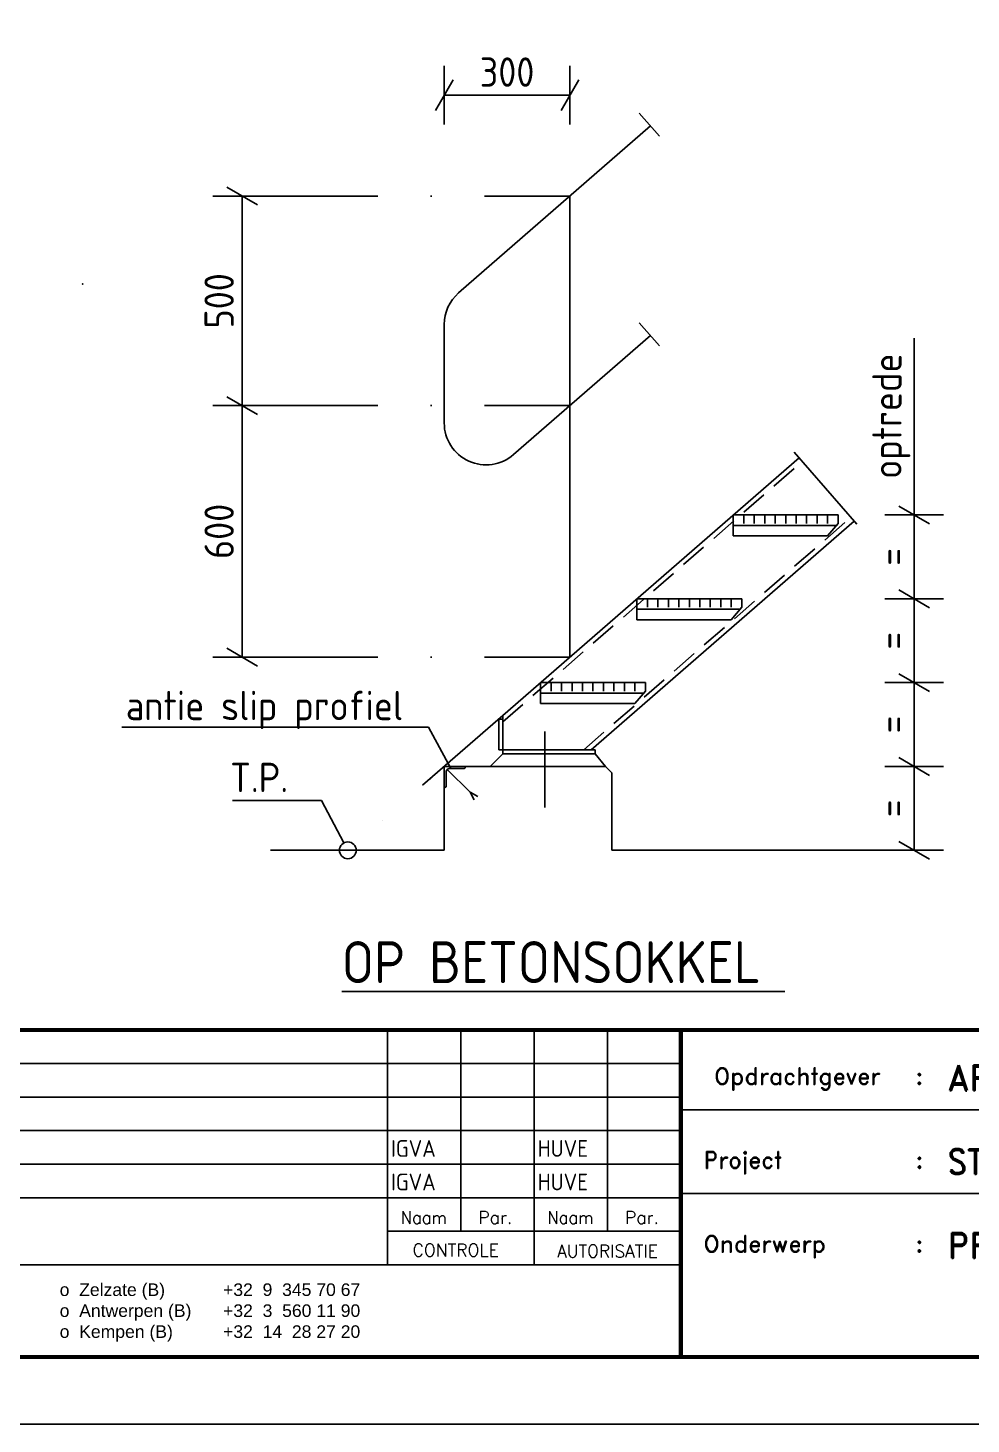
# Model space of a CAD drawing. Header units: millimetres. Extents: x 0 to 8400, y 0 to 5940.
# Drawn here: x 2602 to 4853, y 0 to 3331 of the extents above; entities that cross this region are included whole.
import ezdxf
from ezdxf.enums import TextEntityAlignment as Align

# ---------------------------------------------------------------- set-up
doc = ezdxf.new("R2010")
doc.units = ezdxf.units.MM
doc.header["$LTSCALE"] = 20
for name, pattern in [('DASHDOT', [25.4, 12.7, -6.35, 0, -6.35]), ('DASHDOT2', [12.7, 6.35, -3.175, 0, -3.175]), ('HIDDEN2', [4.7625, 3.175, -1.5875])]:
    doc.linetypes.add(name, pattern=pattern)
for name, color, linetype in [('CONCRETE_FLOOR', 163, 'Continuous'), ('CONCRETE_FOUNDATION', 165, 'Continuous'), ('MQStrNode', 7, 'Continuous'), ('S-0100-ASLIJN-dd-06', 1, 'DASHDOT'), ('S-0200-maat', 7, 'Continuous'), ('S-0300-TEKST-35', 2, 'Continuous'), ('S-0300-tekst-50', 6, 'Continuous'), ('S-2000-STAAL-ALG-co-25', 7, 'Continuous'), ('S-2020-STAAL-PROF-CO-25', 7, 'Continuous'), ('S-2030-staal-prstip-hi2-12', 3, 'HIDDEN2'), ('S-2040-staal-leun-dd2-70', 4, 'DASHDOT2'), ('TITEL', 7, 'Continuous')]:
    doc.layers.add(name, color=color, linetype=linetype)
doc.styles.add('ROMAND', font='romand')
doc.styles.get("Standard").update_dxf_attribs({"font": 'isocp.shx'})
doc.dimstyles.new('STIJL A', dxfattribs={"dimtxt": 70, "dimasz": 20, "dimexe": 50, "dimexo": 50, "dimgap": 20, "dimtad": 1, "dimdec": 0, "dimdsep": 46, "dimtxsty": 'Standard', "dimblk": 'MAATPUNT', "dimcen": 2.5, "dimse1": 1, "dimse2": 1, "dimclrt": 2, "dimadec": 0, "dimazin": 0, "dimtfac": 1, "dimtdec": 0, "dimtmove": 0, "dimatfit": 3, "dimldrblk": 'DOT', "dimfxl": 1, "dimtvp": 1, "dimarcsym": 0})
doc.dimstyles.new('STIJL C', dxfattribs={"dimtxt": 70, "dimasz": 60, "dimexe": 50, "dimexo": 50, "dimgap": 20, "dimtad": 1, "dimdec": 3, "dimlfac": 0.001, "dimzin": 1, "dimdsep": 46, "dimtxsty": 'Standard', "dimblk": 'NONE', "dimcen": 2.5, "dimclrt": 2, "dimadec": 0, "dimazin": 0, "dimtfac": 1, "dimtdec": 0, "dimtmove": 0, "dimatfit": 3, "dimldrblk": 'NONE', "dimfxl": 1, "dimtvp": 1, "dimarcsym": 0})

# ---------------------------------------------------------------- blocks, each defined once
blk = doc.blocks.new('A3')
at = {"color": 7}
blk.add_lwpolyline([(0, 0), (420, 0), (420, 297), (0, 297)], close=True, dxfattribs=at)
at = {"color": 4}
blk.add_lwpolyline([(18, 289), (413, 289), (413, 8), (18, 8)], close=True, dxfattribs=at)
blk = doc.blocks.new('TH-GI-A3-N')
at = {"layer": 'TITEL'}
for p, q in [((155, 11), (155, 39)), ((163.75, 15), (163.75, 39)), ((172.5, 11), (172.5, 39)), ((181.25, 15), (181.25, 39)), ((0, 35), (190, 35)), ((0, 31), (190, 31)), ((190, 29.5), (395, 29.5)), ((190, 27), (0, 27)), ((0, 23), (190, 23)), ((190, 19), (0, 19)), ((190, 19.5), (338.5, 19.5)), ((172.5, 15), (155, 15)), ((190, 15), (172.5, 15)), ((190, 11), (0, 11))]:
    blk.add_line(p, q, dxfattribs=at)
at = {"layer": 'TITEL', "const_width": 0.5}
blk.add_lwpolyline([(395, 0), (0, 0), (0, 39), (395, 39)], close=True, dxfattribs=at)
blk.add_lwpolyline([(190, 39), (190, 0)], dxfattribs=at)
at = {"char_height": 1.5, "attachment_point": 1}
for s, insert, width in [('{\\fArial|b0|i0|c0|p34;o  Zelzate (B)}', (115.88, 8.78), 15.62), ('{\\fArial|b0|i0|c0|p34;+32  9  345 70 67}', (135.38, 8.78), 19.12), ('{\\fArial|b0|i0|c0|p34;o  Antwerpen (B)}', (115.88, 6.28), 15.62), ('{\\fArial|b0|i0|c0|p34;+32  3  560 11 90}', (135.38, 6.28), 19.12), ('{\\fArial|b0|i0|c0|p34;o  Kempen (B)}', (115.88, 3.78), 15.62), ('{\\fArial|b0|i0|c0|p34;+32  14  28 27 20}', (135.38, 3.78), 19.12)]:
    blk.add_mtext(s, dxfattribs=dict(at, insert=insert, width=width))
for tag, p in [('UITGAVE', (5.59, 35.88)), ('DATUM', (18.98, 35.88)), ('UITGAVE', (5.59, 31.88)), ('DATUM', (18.98, 31.88)), ('UITGAVE', (5.59, 27.88)), ('DATUM', (18.98, 27.88)), ('UITGAVE', (5.59, 23.88)), ('DATUM', (18.98, 23.88)), ('UITGAVE', (5.59, 19.88)), ('DATUM', (18.98, 19.88))]:
    blk.add_attdef(tag, text='', height=2).set_placement(p, align=Align.CENTER)
for tag, p in [('DOOR', (27.54, 35.88)), ('OMSCHRIJVING', (45.91, 35.88)), ('CONTNAAM', (155.42, 35.88)), ('AUTNAAM', (172.92, 35.88)), ('DOOR', (27.54, 31.88)), ('OMSCHRIJVING', (45.91, 31.88)), ('CONTNAAM', (155.42, 31.88)), ('AUTNAAM', (172.92, 31.88)), ('DOOR', (27.54, 27.88)), ('OMSCHRIJVING', (45.91, 27.88)), ('CONTNAAM', (155.42, 27.88)), ('AUTNAAM', (172.92, 27.88)), ('DOOR', (27.54, 23.88)), ('OMSCHRIJVING', (45.91, 23.88)), ('CONTNAAM', (155.42, 23.88)), ('AUTNAAM', (172.92, 23.88)), ('DOOR', (27.54, 19.88)), ('OMSCHRIJVING', (45.91, 19.88)), ('CONTNAAM', (155.42, 19.88)), ('AUTNAAM', (172.92, 19.88))]:
    blk.add_attdef(tag, p, '', height=2)
at = {"color": 5, "style": 'ROMAND'}
for tag, p, height in [('OPDRACHTGEVER', (221.83, 31.8), 3), ('DOCNRKLANT.', (340.33, 31), 2.5), ('DOCNR.', (340.33, 21.49), 2.5), ('ONDERW1', (221.83, 11.8), 3), ('ONDERW2', (221.83, 6.13), 3)]:
    blk.add_attdef(tag, p, '', height=height, dxfattribs=at)
at = {"color": 5, "style": 'ROMAND', "width": 0.9}
blk.add_attdef('PROJECT', (221.83, 21.8), '', height=3, dxfattribs=at)
at = {"style": 'ROMAND'}
for tag, p in [('SCHAAL', (353.01, 6.38)), ('FORMAAT', (353.01, 1.38))]:
    blk.add_attdef(tag, p, '', height=2, dxfattribs=at)
at = {"color": 5, "style": 'ROMAND'}
blk.add_attdef('UITGAVE', text='', height=2.5, dxfattribs=at).set_placement((384, 2), align=Align.CENTER)
at = {"layer": 'TITEL', "style": 'ROMAND'}
for s, height, p in [('Opdrachtgever', 2, (194, 32.5)), (':', 2, (218, 32.5)), ('  Project', 2, (190, 22.5)), (':', 2, (218, 22.5)), ('Par.', 1.5, (165.84, 15.88)), ('Par.', 1.5, (183.34, 15.88)), ('CONTROLE', 1.5, (158, 12)), ('  Onderwerp', 2, (190, 12.5)), (':', 2, (218, 12.5))]:
    blk.add_text(s, height=height, dxfattribs=at).set_placement(p)
for s, width, p, p2 in [('Naam', 0.865169, (156.58, 15.88), (162.08, 15.88)), ('Naam', 0.865169, (174.08, 15.88), (179.58, 15.88)), ('AUTORISATIE', 0.875, (175.25, 11.88), (187.25, 11.88))]:
    blk.add_text(s, height=1.5, dxfattribs=dict(at, width=width)).set_placement(p, p2, align=Align.FIT)
blk = doc.blocks.new('_NONE')
blk = doc.blocks.new('_Oblique')
at = {"color": 0, "linetype": 'ByBlock', "lineweight": -2}
blk.add_line((-0.5, -0.5), (0.5, 0.5), dxfattribs=at)
blk = doc.blocks.new('MAATPUNT')
for p, q in [((0, -3.5), (0, 3.5)), ((0, 0), (-1, 0))]:
    blk.add_line(p, q)
at = {"xscale": 3.000000000000007, "yscale": 3, "zscale": 3, "rotation": 195.0000000102671}
blk.add_blockref('_Oblique', (0, 0), dxfattribs=at)
blk = doc.blocks.new('*D28')
at = {"layer": 'Defpoints', "color": 0}
for p in [(3595.4, 3170.4), (3895.4, 3159.3), (3595.4, 2727.2)]:
    blk.add_point(p, dxfattribs=at)
at = {"layer": 'S-0200-maat', "color": 0, "lineweight": -2}
blk.add_line((3875.4, 3170.4), (3615.4, 3170.4), dxfattribs=at)
at = {"layer": 'S-0200-maat', "color": 0, "lineweight": -2, "xscale": 20, "yscale": 20, "zscale": 20, "rotation": 180}
blk.add_blockref('MAATPUNT', (3595.4, 3170.4), dxfattribs=at)
at = {"layer": 'S-0200-maat', "color": 0, "lineweight": -2, "xscale": 20, "yscale": 20, "zscale": 20}
blk.add_blockref('MAATPUNT', (3895.4, 3170.4), dxfattribs=at)
at = {"layer": 'S-0200-maat', "color": 2, "insert": (3745.4, 3225.4), "char_height": 70, "attachment_point": 5}
blk.add_mtext('300', dxfattribs=at)
blk = doc.blocks.new('_dot')
at = {"color": 0, "linetype": 'ByBlock', "lineweight": -2}
blk.add_line((-0.5, 0), (-1, 0), dxfattribs=at)
at = {"color": 0, "linetype": 'ByBlock', "const_width": 0.5}
blk.add_lwpolyline([(-0.25, 0, 1), (0.25, 0, 1)], format="xyb", close=True, dxfattribs=at)
blk = doc.blocks.new('*D29')
at = {"layer": 'Defpoints', "color": 0}
for p in [(3113.2, 2929.7), (3895.4, 2929.7), (3895.4, 2429.7)]:
    blk.add_point(p, dxfattribs=at)
at = {"layer": 'S-0200-maat', "color": 0, "lineweight": -2}
blk.add_line((3113.2, 2449.7), (3113.2, 2909.7), dxfattribs=at)
at = {"layer": 'S-0200-maat', "color": 0, "lineweight": -2, "xscale": 20, "yscale": 20, "zscale": 20}
for p, rotation in [((3113.2, 2929.7), 90), ((3113.2, 2429.7), 270)]:
    blk.add_blockref('MAATPUNT', p, dxfattribs=dict(at, rotation=rotation))
at = {"layer": 'S-0200-maat', "color": 2, "insert": (3058.2, 2679.7), "char_height": 70, "attachment_point": 5, "rotation": 90}
blk.add_mtext('500', dxfattribs=at)
blk = doc.blocks.new('A$C151A3A30')
at = {"color": 1}
for p, q in [((0, 0), (0, -25)), ((18.2, 0), (0, 0)), ((250, 0), (18.2, 0)), ((100, 0), (100, -20)), ((125, 0), (125, -20)), ((150, 0), (150, -20)), ((175, 0), (175, -20)), ((200, 0), (200, -20)), ((225, 0), (225, -20)), ((250, 0), (250, -20)), ((0, -25), (0, -50)), ((245.8, -25), (0, -25)), ((25, 0), (25, -20)), ((50, 0), (50, -20)), ((75, 0), (75, -20)), ((225, -50), (250, -20)), ((225, -50), (0, -50))]:
    blk.add_line(p, q, dxfattribs=at)
blk = doc.blocks.new('*D34')
at = {"layer": 'Defpoints', "color": 0}
for p in [(3113.2, 2429.7), (3895.4, 2429.7), (3895.4, 1829.7)]:
    blk.add_point(p, dxfattribs=at)
at = {"layer": 'S-0200-maat', "color": 0, "lineweight": -2}
blk.add_line((3113.2, 1849.7), (3113.2, 2409.7), dxfattribs=at)
at = {"layer": 'S-0200-maat', "color": 0, "lineweight": -2, "xscale": 20, "yscale": 20, "zscale": 20}
for p, rotation in [((3113.2, 2429.7), 90), ((3113.2, 1829.7), 270)]:
    blk.add_blockref('MAATPUNT', p, dxfattribs=dict(at, rotation=rotation))
at = {"layer": 'S-0200-maat', "color": 2, "insert": (3058.2, 2129.7), "char_height": 70, "attachment_point": 5, "rotation": 90}
blk.add_mtext('600', dxfattribs=at)
blk = doc.blocks.new('*D47')
at = {"layer": 'Defpoints', "color": 0}
for p in [(4088.2, 1568.8), (4717.2, 1568.8), (4088.2, 1368.8)]:
    blk.add_point(p, dxfattribs=at)
at = {"layer": 'S-0200-maat', "color": 0, "lineweight": -2}
blk.add_line((4717.2, 1388.8), (4717.2, 1548.8), dxfattribs=at)
at = {"layer": 'S-0200-maat', "color": 0, "lineweight": -2, "xscale": 20, "yscale": 20, "zscale": 20}
for p, rotation in [((4717.2, 1568.8), 90), ((4717.2, 1368.8), 270)]:
    blk.add_blockref('MAATPUNT', p, dxfattribs=dict(at, rotation=rotation))
at = {"layer": 'S-0200-maat', "color": 2, "insert": (4662.2, 1468.8), "char_height": 70, "attachment_point": 5, "rotation": 90}
blk.add_mtext('=', dxfattribs=at)
blk = doc.blocks.new('*D48')
at = {"layer": 'Defpoints', "color": 0}
for p in [(4088.2, 1768.8), (4717.2, 1768.8), (4088.2, 1568.8)]:
    blk.add_point(p, dxfattribs=at)
at = {"layer": 'S-0200-maat', "color": 0, "lineweight": -2}
blk.add_line((4717.2, 1588.8), (4717.2, 1748.8), dxfattribs=at)
at = {"layer": 'S-0200-maat', "color": 0, "lineweight": -2, "xscale": 20, "yscale": 20, "zscale": 20}
for p, rotation in [((4717.2, 1768.8), 90), ((4717.2, 1568.8), 270)]:
    blk.add_blockref('MAATPUNT', p, dxfattribs=dict(at, rotation=rotation))
at = {"layer": 'S-0200-maat', "color": 2, "insert": (4662.2, 1668.8), "char_height": 70, "attachment_point": 5, "rotation": 90}
blk.add_mtext('=', dxfattribs=at)
blk = doc.blocks.new('*D49')
at = {"layer": 'Defpoints', "color": 0}
for p in [(4088.2, 2168.8), (4717.2, 2168.8), (4088.2, 1968.8)]:
    blk.add_point(p, dxfattribs=at)
at = {"layer": 'S-0200-maat', "color": 0, "lineweight": -2}
blk.add_line((4717.2, 1988.8), (4717.2, 2148.8), dxfattribs=at)
at = {"layer": 'S-0200-maat', "color": 0, "lineweight": -2, "xscale": 20, "yscale": 20, "zscale": 20}
for p, rotation in [((4717.2, 2168.8), 90), ((4717.2, 1968.8), 270)]:
    blk.add_blockref('MAATPUNT', p, dxfattribs=dict(at, rotation=rotation))
at = {"layer": 'S-0200-maat', "color": 2, "insert": (4662.2, 2068.8), "char_height": 70, "attachment_point": 5, "rotation": 90}
blk.add_mtext('=', dxfattribs=at)
blk = doc.blocks.new('*D50')
at = {"layer": 'Defpoints', "color": 0}
for p in [(4088.2, 1968.8), (4717.2, 1968.8), (4088.2, 1768.8)]:
    blk.add_point(p, dxfattribs=at)
at = {"layer": 'S-0200-maat', "color": 0, "lineweight": -2}
blk.add_line((4717.2, 1788.8), (4717.2, 1948.8), dxfattribs=at)
at = {"layer": 'S-0200-maat', "color": 0, "lineweight": -2, "xscale": 20, "yscale": 20, "zscale": 20}
for p, rotation in [((4717.2, 1968.8), 90), ((4717.2, 1768.8), 270)]:
    blk.add_blockref('MAATPUNT', p, dxfattribs=dict(at, rotation=rotation))
at = {"layer": 'S-0200-maat', "color": 2, "insert": (4662.2, 1868.8), "char_height": 70, "attachment_point": 5, "rotation": 90}
blk.add_mtext('=', dxfattribs=at)

msp = doc.modelspace()

# ---------------------------------------------------------------- linework, layer by layer
at = {"layer": 'CONCRETE_FLOOR', "color": 6}
for p, q in [((3595.4, 1568.8), (3980.4, 1568.8)), ((3595.4, 1568.8), (3595.4, 1368.8)), ((3980.4, 1568.8), (3995.4, 1553.8)), ((3995.4, 1553.8), (3995.4, 1368.8)), ((3180.9, 1368.8), (3595.4, 1368.8)), ((3995.4, 1368.8), (4654.5, 1368.8))]:
    msp.add_line(p, q, dxfattribs=at)
at = {"layer": 'CONCRETE_FOUNDATION', "color": 1}
for p, q in [((3735.4, 1598.8), (3705.4, 1568.8)), ((3955.4, 1598.8), (3980.4, 1568.8))]:
    msp.add_line(p, q, dxfattribs=at)
at = {"layer": 'MQStrNode'}
for p in [(2732.4, 2720.1), (3595.4, 1568.8), (3562.2, 1539.9)]:
    msp.add_point(p, dxfattribs=at)
at = {"layer": 'S-0100-ASLIJN-dd-06'}
for p, q in [((4060.9, 3127.5), (4109, 3072.2)), ((3183.2, 2929.7), (3895.4, 2929.7)), ((4060.9, 2627.5), (4109, 2572.2)), ((3183.2, 2429.7), (3895.4, 2429.7)), ((4430.6, 2318.5), (4580.2, 2146.5)), ((3183.2, 1829.7), (3895.4, 1829.7)), ((3735.4, 1690.5), (3365.4, 1368.8))]:
    msp.add_line(p, q, dxfattribs=at)
at = {"layer": 'S-0100-ASLIJN-dd-06', "color": 5}
msp.add_line((3835.4, 1651.9), (3835.4, 1471), dxfattribs=at)
at = {"layer": 'S-0200-maat'}
for p, q in [((4717.2, 2168.8), (4717.2, 2590.8)), ((2826, 1662.3), (3557.9, 1662.3)), ((3557.9, 1662.3), (3610.6, 1565.5)), ((3725.4, 1608.8), (3955.4, 1608.8)), ((3735.4, 1598.8), (3955.4, 1598.8)), ((3602.4, 1561.8), (3657, 1507.2)), ((3657, 1507.2), (3666.6, 1488.9)), ((3657, 1507.2), (3675.3, 1497.5))]:
    msp.add_line(p, q, dxfattribs=at)
at = {"layer": 'S-2000-STAAL-ALG-co-25'}
msp.add_circle((3365.4, 1368.8), 20, dxfattribs=at)
at = {"layer": 'S-2020-STAAL-PROF-CO-25'}
for p, q in [((3725.4, 1608.8), (3725.4, 1681.9)), ((3725.4, 1681.9), (3735.4, 1681.9)), ((3735.4, 1608.8), (3735.4, 1690.5)), ((3735.4, 1608.8), (3735.4, 1598.8)), ((3955.4, 1608.8), (3955.4, 1598.8))]:
    msp.add_line(p, q, dxfattribs=at)
for points in [[(3735.4, 1690.5), (4442.2, 2305.2)], [(4573.4, 2154.3), (3946.2, 1608.8)]]:
    msp.add_lwpolyline(points, dxfattribs=at)
msp.add_lwpolyline([(3595.4, 1568.8), (3595.4, 1518.8), (3596.9, 1518.8, 0.414214), (3600.4, 1522.3), (3600.4, 1556.8, -0.414214), (3607.4, 1563.8), (3641.9, 1563.8, 0.414214), (3645.4, 1567.3), (3645.4, 1568.8)], format="xyb", close=True, dxfattribs=at)
at = {"layer": 'S-2030-staal-prstip-hi2-12'}
for p, q in [((3735.4, 1675.3), (4449.8, 2296.5)), ((3928.6, 1608.8), (4565.9, 2163))]:
    msp.add_line(p, q, dxfattribs=at)
at = {"layer": 'S-2040-staal-leun-dd2-70', "linetype": 'Continuous'}
for p, q in [((4087.6, 3096.8), (3629.7, 2698.7)), ((3895.4, 1829.7), (3895.4, 2929.7)), ((3595.4, 2388.3), (3595.4, 2623.2)), ((4087.6, 2596.8), (3761, 2312.8))]:
    msp.add_line(p, q, dxfattribs=at)
for centre, start, end in [((3695.4, 2623.2), 131.0091, 180), ((3695.4, 2388.3), 180, 311.0091)]:
    msp.add_arc(centre, 100, start, end, dxfattribs=at)

# ---------------------------------------------------------------- block references
at = {"xscale": 20, "yscale": 20, "zscale": 20}
msp.add_blockref('A3', (0, 0), dxfattribs=at)
ref = msp.add_blockref('TH-GI-A3-N', (360, 160), dxfattribs=dict(xscale=20, yscale=20, zscale=20))
ref.add_attrib('OPDRACHTGEVER', 'AFDELING AC', (4796.7, 796), dxfattribs={"color": 5, "height": 60, "style": 'ROMAND'})
ref.add_attrib('PROJECT', 'STANDAARDTEKENINGEN', (4796.7, 596), dxfattribs={"color": 5, "height": 60, "style": 'ROMAND', "width": 0.9})
ref.add_attrib('ONDERW1', 'PRINCIPE DETAILS TRAPVOET / LEUNING', (4796.7, 396), dxfattribs={"color": 5, "height": 60, "style": 'ROMAND'})
ref.add_attrib('CONTNAAM', 'IGVA', (3468.4, 557.5), dxfattribs={"height": 40})
ref.add_attrib('AUTNAAM', 'HUVE', (3818.4, 557.5), dxfattribs={"height": 40})
ref.add_attrib('CONTNAAM', 'IGVA', (3468.4, 637.5), dxfattribs={"height": 40})
ref.add_attrib('AUTNAAM', 'HUVE', (3818.4, 637.5), dxfattribs={"height": 40})
at = {"layer": 'S-0200-maat'}
for p in [(4285.4, 2168.8), (4055.4, 1968.8), (3825.4, 1768.8)]:
    msp.add_blockref('A$C151A3A30', p, dxfattribs=at)

# ---------------------------------------------------------------- texts
at = {"layer": 'S-0200-maat', "color": 2, "insert": (3222.8, 1507.7), "char_height": 70, "attachment_point": 9}
msp.add_mtext('T.P.', dxfattribs=at)
at = {"layer": 'S-0300-TEKST-35'}
msp.add_text('optrede', height=70, rotation=90, dxfattribs=at).set_placement((4687, 2255))
msp.add_text('antie slip profiel', height=70, dxfattribs=at).set_placement((2835.4, 1679.2))
at = {"layer": 'S-0300-tekst-50'}
msp.add_text('%%UOP BETONSOKKEL ', height=100, dxfattribs=at).set_placement((3350.8, 1052))

# ---------------------------------------------------------------- dimensions: what is measured, and where the dimension line sits
at = {"layer": 'S-0200-maat'}
dim = msp.add_linear_dim(base=(3595.4, 3170.4), p1=(3895.4, 3159.3), p2=(3595.4, 2727.2), dimstyle='STIJL A', dxfattribs=at)
dim.commit()
dim.dimension.update_dxf_attribs({"geometry": '*D28', "text_midpoint": (3745.4, 3225.4)})
for base, p1, p2, picture, middle in [((3113.2, 2929.7), (3895.4, 2429.7), (3895.4, 2929.7), '*D29', (3058.2, 2679.7)), ((3113.2, 2429.7), (3895.4, 1829.7), (3895.4, 2429.7), '*D34', (3058.2, 2129.7))]:
    dim = msp.add_linear_dim(base=base, p1=p1, p2=p2, angle=90, dimstyle='STIJL A', dxfattribs=at)
    dim.commit()
    dim.dimension.update_dxf_attribs({"geometry": picture, "text_midpoint": middle})
for base, p1, p2, picture, middle in [((4717.2, 2168.8), (4088.2, 1968.8), (4088.2, 2168.8), '*D49', (4662.2, 2068.8)), ((4717.2, 1968.8), (4088.2, 1768.8), (4088.2, 1968.8), '*D50', (4662.2, 1868.8)), ((4717.2, 1768.8), (4088.2, 1568.8), (4088.2, 1768.8), '*D48', (4662.2, 1668.8)), ((4717.2, 1568.8), (4088.2, 1368.8), (4088.2, 1568.8), '*D47', (4662.2, 1468.8))]:
    dim = msp.add_linear_dim(base=base, p1=p1, p2=p2, angle=90, text='=', dimstyle='STIJL A', dxfattribs=at)
    dim.commit()
    dim.dimension.update_dxf_attribs({"geometry": picture, "text_midpoint": middle})

# ---------------------------------------------------------------- leaders
at = {"layer": 'S-0200-maat', "annotation_type": 0, "has_hookline": 1, "hookline_direction": 1, "text_width": 133}
msp.add_leader([(3356, 1386.5), (3302.8, 1487.7), (3242.8, 1487.7)], dimstyle='STIJL C', dxfattribs=at)

doc.saveas('drawing.dxf')
